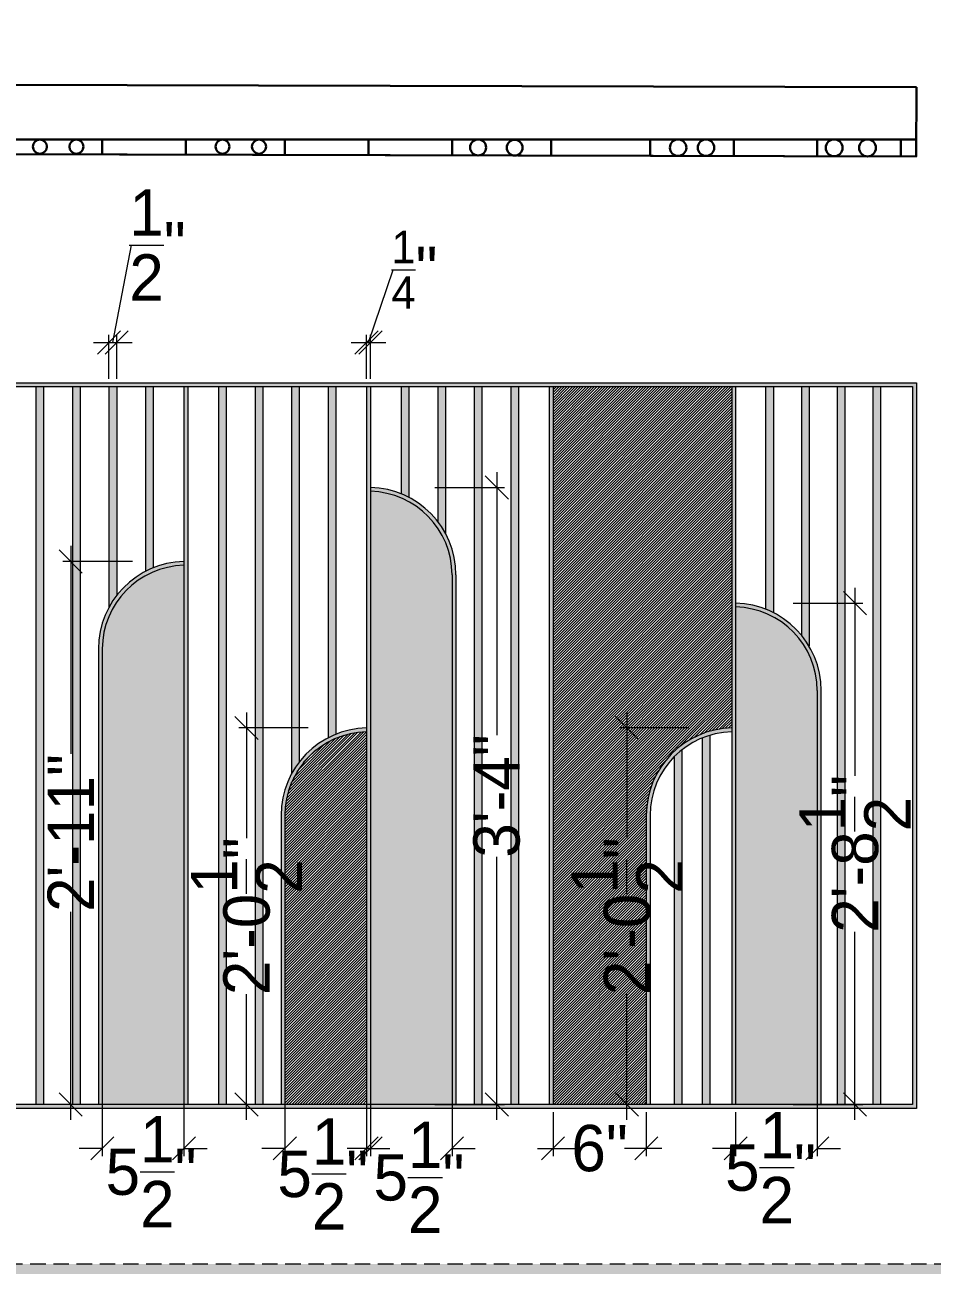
# Model space of a CAD drawing. Header units: millimetres. Extents: x 35877 to 3066687, y -650199 to -40525.
# Drawn here: x 147581.9 to 147640.7, y -179548.9 to -179468.6 of the extents above; entities that cross this region are included whole.
import ezdxf

# ---------------------------------------------------------------- set-up
doc = ezdxf.new("R2010")
doc.units = ezdxf.units.MM
doc.header["$MEASUREMENT"] = 0
doc.header["$PDMODE"] = 35
doc.linetypes.add('DASHED', pattern=[0.75, 0.5, -0.25])
doc.linetypes.add('DASHEDX2', pattern=[1.5, 1, -0.5])
doc.layers.get('Defpoints').update_dxf_attribs({"color": 220})
doc.layers.add('AR HATCH-7', color=7, linetype='Continuous')
for name, color, linetype, lineweight in [('dim05', 1, 'Continuous', 13), ('Dimension', 10, 'DASHEDX2', 20), ('el', 7, 'Continuous', 20), ('FURNITURE', 32, 'Continuous', 9), ('furniture dimensions', 1, 'DASHED', 0), ('interior hatch', 253, 'Continuous', 5), ('wall', 7, 'Continuous', 30)]:
    doc.layers.add(name, color=color, linetype=linetype, lineweight=lineweight)
doc.styles.add('century g', font='GOTHIC.TTF')
doc.dimstyles.new('Archana', dxfattribs={"dimtxt": 2, "dimasz": 0.75, "dimexe": 0.5, "dimexo": 0.5, "dimgap": 0, "dimtad": 0, "dimzin": 0, "dimdsep": 46, "dimlunit": 4, "dimtxsty": 'century g', "dimblk": 'OBLIQUE', "dimcen": 0, "dimdle": 1, "dimclrd": 256, "dimclre": 256, "dimclrt": 256, "dimadec": 0, "dimazin": 0, "dimtfac": 1, "dimtofl": 0, "dimtmove": 1, "dimatfit": 3, "dimfxl": 1, "dimfxlon": 1, "dimtolj": 1, "dimtzin": 0, "dimlwd": -1, "dimlwe": -1, "dimarcsym": 0})

# ---------------------------------------------------------------- blocks, each defined once
blk = doc.blocks.new('_Oblique')
at = {"layer": 'wall', "color": 0, "lineweight": -2}
blk.add_line((-0.5, -0.5), (0.5, 0.5), dxfattribs=at)
blk = doc.blocks.new('*D609')
at = {"layer": 'Defpoints', "color": 0, "linetype": 'Continuous', "lineweight": 0, "transparency": 16777216}
for p in [(147586.949, -179537.23), (147592.233, -179537.23), (147592.233, -179541.322)]:
    blk.add_point(p, dxfattribs=at)
at = {"layer": 'furniture dimensions', "color": 5, "linetype": 'ByBlock', "transparency": 16777216}
blk.add_line((147586.949, -179537.73), (147586.949, -179541.822), dxfattribs=at)
at = {"layer": 'furniture dimensions', "color": 5, "linetype": 'Continuous', "transparency": 16777216}
for p, q in [((147592.233, -179537.73), (147592.233, -179541.822)), ((147586.949, -179541.322), (147585.449, -179541.322)), ((147592.233, -179541.322), (147593.733, -179541.322))]:
    blk.add_line(p, q, dxfattribs=at)
at = {"layer": 'furniture dimensions', "color": 5, "linetype": 'Continuous', "transparency": 16777216, "xscale": 1.5, "yscale": 1.5, "zscale": 1.5}
blk.add_blockref('_Oblique', (147586.949, -179541.322), dxfattribs=at)
at = {"layer": 'furniture dimensions', "color": 5, "linetype": 'Continuous', "transparency": 16777216, "xscale": 1.5, "yscale": 1.5, "zscale": 1.5, "rotation": 180}
blk.add_blockref('_Oblique', (147592.233, -179541.322), dxfattribs=at)
at = {"layer": 'furniture dimensions', "linetype": 'Continuous', "lineweight": 0, "transparency": 16777216, "insert": (147590.106, -179542.83), "char_height": 3, "attachment_point": 5, "style": 'century g'}
blk.add_mtext('\\A1;5{\\H1x;\\S1/2;}"', dxfattribs=at)
blk = doc.blocks.new('*D610')
at = {"layer": 'Defpoints', "color": 0, "linetype": 'Continuous', "lineweight": 0, "transparency": 16777216}
for p in [(147598.767, -179537.23), (147604.051, -179537.23), (147604.051, -179541.322)]:
    blk.add_point(p, dxfattribs=at)
at = {"layer": 'furniture dimensions', "color": 5, "linetype": 'ByBlock', "transparency": 16777216}
blk.add_line((147598.767, -179537.73), (147598.767, -179541.822), dxfattribs=at)
at = {"layer": 'furniture dimensions', "color": 5, "linetype": 'Continuous', "transparency": 16777216}
for p, q in [((147604.051, -179537.73), (147604.051, -179541.822)), ((147598.767, -179541.322), (147597.267, -179541.322)), ((147604.051, -179541.322), (147605.551, -179541.322))]:
    blk.add_line(p, q, dxfattribs=at)
at = {"layer": 'furniture dimensions', "color": 5, "linetype": 'Continuous', "transparency": 16777216, "xscale": 1.5, "yscale": 1.5, "zscale": 1.5}
blk.add_blockref('_Oblique', (147598.767, -179541.322), dxfattribs=at)
at = {"layer": 'furniture dimensions', "color": 5, "linetype": 'Continuous', "transparency": 16777216, "xscale": 1.5, "yscale": 1.5, "zscale": 1.5, "rotation": 180}
blk.add_blockref('_Oblique', (147604.051, -179541.322), dxfattribs=at)
at = {"layer": 'furniture dimensions', "linetype": 'Continuous', "lineweight": 0, "transparency": 16777216, "insert": (147601.221, -179542.973), "char_height": 3, "attachment_point": 5, "style": 'century g'}
blk.add_mtext('\\A1;5{\\H1x;\\S1/2;}"', dxfattribs=at)
blk = doc.blocks.new('*D603')
at = {"layer": 'Defpoints', "color": 0, "linetype": 'Continuous', "lineweight": 0, "transparency": 16777216}
for p in [(147604.301, -179537.23), (147609.585, -179537.23), (147609.585, -179541.322)]:
    blk.add_point(p, dxfattribs=at)
at = {"layer": 'furniture dimensions', "color": 5, "linetype": 'ByBlock', "transparency": 16777216}
blk.add_line((147604.301, -179537.73), (147604.301, -179541.822), dxfattribs=at)
at = {"layer": 'furniture dimensions', "color": 5, "linetype": 'Continuous', "transparency": 16777216}
for p, q in [((147609.585, -179537.73), (147609.585, -179541.822)), ((147604.301, -179541.322), (147602.801, -179541.322)), ((147609.585, -179541.322), (147611.085, -179541.322))]:
    blk.add_line(p, q, dxfattribs=at)
at = {"layer": 'furniture dimensions', "color": 5, "linetype": 'Continuous', "transparency": 16777216, "xscale": 1.5, "yscale": 1.5, "zscale": 1.5}
blk.add_blockref('_Oblique', (147604.301, -179541.322), dxfattribs=at)
at = {"layer": 'furniture dimensions', "color": 5, "linetype": 'Continuous', "transparency": 16777216, "xscale": 1.5, "yscale": 1.5, "zscale": 1.5, "rotation": 180}
blk.add_blockref('_Oblique', (147609.585, -179541.322), dxfattribs=at)
at = {"layer": 'furniture dimensions', "linetype": 'Continuous', "lineweight": 0, "transparency": 16777216, "insert": (147607.443, -179543.196), "char_height": 3, "attachment_point": 5, "style": 'century g'}
blk.add_mtext('\\A1;5{\\H1x;\\S1/2;}"', dxfattribs=at)
blk = doc.blocks.new('*D604')
at = {"layer": 'Defpoints', "color": 0, "linetype": 'Continuous', "lineweight": 0, "transparency": 16777216}
for p in [(147616.119, -179538.48), (147622.153, -179538.48), (147622.153, -179541.322)]:
    blk.add_point(p, dxfattribs=at)
at = {"layer": 'furniture dimensions', "color": 5, "linetype": 'ByBlock', "transparency": 16777216}
blk.add_line((147616.119, -179538.98), (147616.119, -179541.822), dxfattribs=at)
at = {"layer": 'furniture dimensions', "color": 5, "linetype": 'Continuous', "transparency": 16777216}
for p, q in [((147622.153, -179538.98), (147622.153, -179541.822)), ((147615.119, -179541.322), (147617.523, -179541.322)), ((147623.153, -179541.322), (147620.749, -179541.322))]:
    blk.add_line(p, q, dxfattribs=at)
at = {"layer": 'furniture dimensions', "color": 5, "linetype": 'Continuous', "transparency": 16777216, "xscale": 1.5, "yscale": 1.5, "zscale": 1.5, "rotation": 180}
blk.add_blockref('_Oblique', (147616.119, -179541.322), dxfattribs=at)
at = {"layer": 'furniture dimensions', "color": 5, "linetype": 'Continuous', "transparency": 16777216, "xscale": 1.5, "yscale": 1.5, "zscale": 1.5}
blk.add_blockref('_Oblique', (147622.153, -179541.322), dxfattribs=at)
at = {"layer": 'furniture dimensions', "linetype": 'Continuous', "lineweight": 0, "transparency": 16777216, "insert": (147619.136, -179541.322), "char_height": 3, "attachment_point": 5, "style": 'century g'}
blk.add_mtext('\\A1;6"', dxfattribs=at)
blk = doc.blocks.new('*D605')
at = {"layer": 'Defpoints', "color": 0, "linetype": 'Continuous', "lineweight": 0, "transparency": 16777216}
for p in [(147633.221, -179537.23), (147627.937, -179538.48), (147633.221, -179541.322)]:
    blk.add_point(p, dxfattribs=at)
at = {"layer": 'furniture dimensions', "color": 5, "linetype": 'Continuous', "transparency": 16777216}
for p, q in [((147633.221, -179537.73), (147633.221, -179541.822)), ((147627.937, -179541.322), (147626.437, -179541.322)), ((147633.221, -179541.322), (147634.721, -179541.322))]:
    blk.add_line(p, q, dxfattribs=at)
at = {"layer": 'furniture dimensions', "color": 5, "linetype": 'ByBlock', "transparency": 16777216}
blk.add_line((147627.937, -179538.98), (147627.937, -179541.822), dxfattribs=at)
at = {"layer": 'furniture dimensions', "color": 5, "linetype": 'Continuous', "transparency": 16777216, "xscale": 1.5, "yscale": 1.5, "zscale": 1.5}
blk.add_blockref('_Oblique', (147627.937, -179541.322), dxfattribs=at)
at = {"layer": 'furniture dimensions', "color": 5, "linetype": 'Continuous', "transparency": 16777216, "xscale": 1.5, "yscale": 1.5, "zscale": 1.5, "rotation": 180}
blk.add_blockref('_Oblique', (147633.221, -179541.322), dxfattribs=at)
at = {"layer": 'furniture dimensions', "linetype": 'Continuous', "lineweight": 0, "transparency": 16777216, "insert": (147630.196, -179542.565), "char_height": 3, "attachment_point": 5, "style": 'century g'}
blk.add_mtext('\\A1;5{\\H1x;\\S1/2;}"', dxfattribs=at)
blk = doc.blocks.new('*D614')
at = {"layer": 'Defpoints', "color": 0, "linetype": 'Continuous', "lineweight": 0, "transparency": 16777216}
for p in [(147592.233, -179503.328), (147584.905, -179538.48), (147586.699, -179538.48)]:
    blk.add_point(p, dxfattribs=at)
at = {"layer": 'furniture dimensions', "color": 5, "linetype": 'Continuous', "transparency": 16777216}
for p, q in [((147584.905, -179502.328), (147584.905, -179515.791)), ((147584.905, -179539.48), (147584.905, -179526.017)), ((147586.199, -179538.48), (147584.405, -179538.48))]:
    blk.add_line(p, q, dxfattribs=at)
at = {"layer": 'furniture dimensions', "color": 5, "linetype": 'ByBlock', "transparency": 16777216}
blk.add_line((147588.905, -179503.328), (147584.405, -179503.328), dxfattribs=at)
at = {"layer": 'furniture dimensions', "color": 5, "linetype": 'Continuous', "transparency": 16777216, "xscale": 1.5, "yscale": 1.5, "zscale": 1.5}
for p, rotation in [((147584.905, -179503.328), 90), ((147584.905, -179538.48), 270)]:
    blk.add_blockref('_Oblique', p, dxfattribs=dict(at, rotation=rotation))
at = {"layer": 'furniture dimensions', "linetype": 'Continuous', "lineweight": 0, "transparency": 16777216, "insert": (147584.905, -179520.904), "char_height": 3, "attachment_point": 5, "rotation": 90, "style": 'century g'}
blk.add_mtext('\\A1;2\'-11"', dxfattribs=at)
blk = doc.blocks.new('*D615')
at = {"layer": 'Defpoints', "color": 0, "linetype": 'Continuous', "lineweight": 0, "transparency": 16777216}
for p in [(147604.051, -179514.106), (147596.279, -179538.48), (147604.051, -179538.48)]:
    blk.add_point(p, dxfattribs=at)
at = {"layer": 'furniture dimensions', "color": 5, "linetype": 'Continuous', "transparency": 16777216}
for p, q in [((147596.279, -179513.106), (147596.279, -179521.251)), ((147596.279, -179539.48), (147596.279, -179531.334)), ((147600.279, -179538.48), (147595.779, -179538.48))]:
    blk.add_line(p, q, dxfattribs=at)
at = {"layer": 'furniture dimensions', "color": 5, "linetype": 'ByBlock', "transparency": 16777216}
blk.add_line((147600.279, -179514.106), (147595.779, -179514.106), dxfattribs=at)
at = {"layer": 'furniture dimensions', "color": 5, "linetype": 'Continuous', "transparency": 16777216, "xscale": 1.5, "yscale": 1.5, "zscale": 1.5}
for p, rotation in [((147596.279, -179514.106), 90), ((147596.279, -179538.48), 270)]:
    blk.add_blockref('_Oblique', p, dxfattribs=dict(at, rotation=rotation))
at = {"layer": 'furniture dimensions', "linetype": 'Continuous', "lineweight": 0, "transparency": 16777216, "insert": (147596.279, -179526.293), "char_height": 3, "attachment_point": 5, "rotation": 90, "style": 'century g'}
blk.add_mtext('\\A1;2\'-0{\\H1x;\\S1/2;}"', dxfattribs=at)
blk = doc.blocks.new('*D616')
at = {"layer": 'Defpoints', "color": 0, "linetype": 'Continuous', "lineweight": 0, "transparency": 16777216}
for p in [(147604.301, -179498.539), (147604.176, -179538.48), (147612.479, -179538.48)]:
    blk.add_point(p, dxfattribs=at)
at = {"layer": 'furniture dimensions', "color": 5, "linetype": 'Continuous', "transparency": 16777216}
for p, q in [((147612.479, -179497.539), (147612.479, -179514.565)), ((147612.479, -179539.48), (147612.479, -179522.454)), ((147608.479, -179538.48), (147612.979, -179538.48))]:
    blk.add_line(p, q, dxfattribs=at)
at = {"layer": 'furniture dimensions', "color": 5, "linetype": 'ByBlock', "transparency": 16777216}
blk.add_line((147608.479, -179498.539), (147612.979, -179498.539), dxfattribs=at)
at = {"layer": 'furniture dimensions', "color": 5, "linetype": 'Continuous', "transparency": 16777216, "xscale": 1.5, "yscale": 1.5, "zscale": 1.5}
for p, rotation in [((147612.479, -179498.539), 90), ((147612.479, -179538.48), 270)]:
    blk.add_blockref('_Oblique', p, dxfattribs=dict(at, rotation=rotation))
at = {"layer": 'furniture dimensions', "linetype": 'Continuous', "lineweight": 0, "transparency": 16777216, "insert": (147612.479, -179518.509), "char_height": 3, "attachment_point": 5, "rotation": 90, "style": 'century g'}
blk.add_mtext('\\A1;3\'-4"', dxfattribs=at)
blk = doc.blocks.new('*D617')
at = {"layer": 'Defpoints', "color": 0, "linetype": 'Continuous', "lineweight": 0, "transparency": 16777216}
for p in [(147627.687, -179514.106), (147620.903, -179538.48), (147624.695, -179538.48)]:
    blk.add_point(p, dxfattribs=at)
at = {"layer": 'furniture dimensions', "color": 5, "linetype": 'Continuous', "transparency": 16777216}
for p, q in [((147620.903, -179513.106), (147620.903, -179521.251)), ((147620.903, -179539.48), (147620.903, -179531.334)), ((147624.195, -179538.48), (147620.403, -179538.48))]:
    blk.add_line(p, q, dxfattribs=at)
at = {"layer": 'furniture dimensions', "color": 5, "linetype": 'ByBlock', "transparency": 16777216}
blk.add_line((147624.903, -179514.106), (147620.403, -179514.106), dxfattribs=at)
at = {"layer": 'furniture dimensions', "color": 5, "linetype": 'Continuous', "transparency": 16777216, "xscale": 1.5, "yscale": 1.5, "zscale": 1.5}
for p, rotation in [((147620.903, -179514.106), 90), ((147620.903, -179538.48), 270)]:
    blk.add_blockref('_Oblique', p, dxfattribs=dict(at, rotation=rotation))
at = {"layer": 'furniture dimensions', "linetype": 'Continuous', "lineweight": 0, "transparency": 16777216, "insert": (147620.903, -179526.293), "char_height": 3, "attachment_point": 5, "rotation": 90, "style": 'century g'}
blk.add_mtext('\\A1;2\'-0{\\H1x;\\S1/2;}"', dxfattribs=at)
blk = doc.blocks.new('*D618')
at = {"layer": 'Defpoints', "color": 0, "linetype": 'Continuous', "lineweight": 0, "transparency": 16777216}
for p in [(147627.943, -179506.026), (147627.812, -179538.48), (147635.66, -179538.48)]:
    blk.add_point(p, dxfattribs=at)
at = {"layer": 'furniture dimensions', "color": 5, "linetype": 'Continuous', "transparency": 16777216}
for p, q in [((147635.66, -179505.026), (147635.66, -179517.211)), ((147635.66, -179539.48), (147635.66, -179527.294)), ((147631.66, -179538.48), (147636.16, -179538.48))]:
    blk.add_line(p, q, dxfattribs=at)
at = {"layer": 'furniture dimensions', "color": 5, "linetype": 'ByBlock', "transparency": 16777216}
blk.add_line((147631.66, -179506.026), (147636.16, -179506.026), dxfattribs=at)
at = {"layer": 'furniture dimensions', "color": 5, "linetype": 'Continuous', "transparency": 16777216, "xscale": 1.5, "yscale": 1.5, "zscale": 1.5}
for p, rotation in [((147635.66, -179506.026), 90), ((147635.66, -179538.48), 270)]:
    blk.add_blockref('_Oblique', p, dxfattribs=dict(at, rotation=rotation))
at = {"layer": 'furniture dimensions', "linetype": 'Continuous', "lineweight": 0, "transparency": 16777216, "insert": (147635.66, -179522.253), "char_height": 3, "attachment_point": 5, "rotation": 90, "style": 'century g'}
blk.add_mtext('\\A1;2\'-8{\\H1x;\\S1/2;}"', dxfattribs=at)
blk = doc.blocks.new('*D620')
at = {"layer": 'Defpoints', "color": 0, "linetype": 'Continuous', "lineweight": 0, "transparency": 16777216}
for p in [(147587.881, -179489.155), (147587.381, -179492.007), (147587.881, -179492.007)]:
    blk.add_point(p, dxfattribs=at)
at = {"layer": 'furniture dimensions', "color": 5, "linetype": 'Continuous', "transparency": 16777216}
for p, q in [((147587.631, -179489.155), (147588.842, -179482.846)), ((147586.381, -179489.155), (147588.881, -179489.155)), ((147587.881, -179491.507), (147587.881, -179488.655))]:
    blk.add_line(p, q, dxfattribs=at)
at = {"layer": 'furniture dimensions', "color": 5, "linetype": 'ByBlock', "transparency": 16777216}
blk.add_line((147587.381, -179491.507), (147587.381, -179488.655), dxfattribs=at)
at = {"layer": 'furniture dimensions', "color": 5, "linetype": 'Continuous', "transparency": 16777216, "xscale": 1.5, "yscale": 1.5, "zscale": 1.5, "rotation": 180}
blk.add_blockref('_Oblique', (147587.381, -179489.155), dxfattribs=at)
at = {"layer": 'furniture dimensions', "color": 5, "linetype": 'Continuous', "transparency": 16777216, "xscale": 1.5, "yscale": 1.5, "zscale": 1.5}
blk.add_blockref('_Oblique', (147587.881, -179489.155), dxfattribs=at)
at = {"layer": 'furniture dimensions', "linetype": 'Continuous', "lineweight": 0, "transparency": 16777216, "insert": (147590.525, -179482.846), "char_height": 3, "attachment_point": 5, "style": 'century g'}
blk.add_mtext('\\A1;{\\H1x;\\S1/2;}"', dxfattribs=at)
blk = doc.blocks.new('*D621')
at = {"layer": 'Defpoints', "color": 0, "linetype": 'Continuous', "lineweight": 0, "transparency": 16777216}
for p in [(147604.301, -179489.155), (147604.051, -179492.007), (147604.301, -179492.007)]:
    blk.add_point(p, dxfattribs=at)
at = {"layer": 'furniture dimensions', "color": 5, "linetype": 'Continuous', "transparency": 16777216}
for p, q in [((147604.176, -179489.155), (147605.773, -179484.446)), ((147603.051, -179489.155), (147605.301, -179489.155)), ((147604.301, -179491.507), (147604.301, -179488.655))]:
    blk.add_line(p, q, dxfattribs=at)
at = {"layer": 'furniture dimensions', "color": 5, "linetype": 'ByBlock', "transparency": 16777216}
blk.add_line((147604.051, -179491.507), (147604.051, -179488.655), dxfattribs=at)
at = {"layer": 'furniture dimensions', "color": 5, "linetype": 'Continuous', "transparency": 16777216, "xscale": 1.5, "yscale": 1.5, "zscale": 1.5, "rotation": 180}
blk.add_blockref('_Oblique', (147604.051, -179489.155), dxfattribs=at)
at = {"layer": 'furniture dimensions', "color": 5, "linetype": 'Continuous', "transparency": 16777216, "xscale": 1.5, "yscale": 1.5, "zscale": 1.5}
blk.add_blockref('_Oblique', (147604.301, -179489.155), dxfattribs=at)
at = {"layer": 'furniture dimensions', "linetype": 'Continuous', "lineweight": 0, "transparency": 16777216, "insert": (147607.151, -179484.446), "char_height": 3, "attachment_point": 5, "style": 'century g'}
blk.add_mtext('\\A1;{\\H0.7x;\\S1/4;}"', dxfattribs=at)

msp = doc.modelspace()

# ---------------------------------------------------------------- hatches: boundary and pattern name
at = {"layer": 'AR HATCH-7', "lineweight": 0, "true_color": 0xd6a100, "transparency": 33554613}
h = msp.add_hatch(color=42, dxfattribs=at)
h.dxf.hatch_style = 1
h.paths.add_polyline_path([(147639.6302, -179491.7566), (147545.0863, -179491.7566), (147545.0863, -179538.7296), (147639.6302, -179538.7296)])
h.paths.add_polyline_path([(147639.3802, -179492.0066), (147639.3802, -179538.4796), (147545.3363, -179538.4796), (147545.3363, -179492.0066)], flags=16)
h.paths.add_polyline_path([(147547.8999, -179492.0066), (147547.3999, -179492.0066), (147547.3999, -179538.4796), (147547.8999, -179538.4796)], flags=0)
h.paths.add_polyline_path([(147550.2135, -179492.0066), (147549.7135, -179492.0066), (147549.7135, -179538.4796), (147550.2135, -179538.4796)], flags=0)
h = msp.add_hatch(color=42, dxfattribs=at)
h.dxf.hatch_style = 1
h.paths.add_polyline_path([(147564.2451, -179492.0066), (147563.7451, -179492.0066), (147563.7451, -179517.0705, -0.0405574), (147564.2451, -179516.3024)])
h.paths.add_polyline_path([(147566.6087, -179492.0066), (147566.1087, -179492.0066), (147566.1087, -179514.7441, -0.0243313), (147566.6087, -179514.5139)])
h.paths.add_polyline_path([(147568.8473, -179492.0066), (147568.5973, -179492.0066), (147568.5973, -179538.4796), (147568.8473, -179538.4796)])
h.paths.add_polyline_path([(147568.8473, -179506.0254), (147568.8473, -179506.2754, -0.4074604), (147574.1313, -179511.683), (147574.1313, -179538.4796), (147574.3813, -179538.4796), (147574.3813, -179511.683, 0.4077581)])
h.paths.add_polyline_path([(147570.7753, -179506.6787, 0.0245299), (147570.2753, -179506.5017), (147570.2753, -179538.4796), (147570.7753, -179538.4796)], flags=17)
h.paths.add_polyline_path([(147572.5783, -179507.8898, 0.031083), (147572.0783, -179507.441), (147572.0783, -179538.4796), (147572.5783, -179538.4796)], flags=17)
h.paths.add_polyline_path([(147580.6653, -179492.0066), (147580.4153, -179492.0066), (147580.4153, -179538.4796), (147580.6653, -179538.4796)])
h.paths.add_polyline_path([(147583.1539, -179492.0066), (147582.6539, -179492.0066), (147582.6539, -179538.4796), (147583.1539, -179538.4796)])
h.paths.add_polyline_path([(147585.5175, -179492.0066), (147585.0175, -179492.0066), (147585.0175, -179538.4796), (147585.5175, -179538.4796)])
h.paths.add_polyline_path([(147587.8811, -179492.0066), (147587.3811, -179492.0066), (147587.3811, -179506.2931, -0.0405574), (147587.8811, -179505.525)])
h.paths.add_polyline_path([(147590.2447, -179492.0066), (147589.7447, -179492.0066), (147589.7447, -179503.9667, -0.0243313), (147590.2447, -179503.7366)])
h.paths.add_polyline_path([(147592.2333, -179503.5785), (147592.2333, -179503.3284, 0.4077581), (147586.6993, -179508.986), (147586.6993, -179538.4796), (147586.9493, -179538.4796), (147586.9493, -179508.986, -0.4074604)])
h.paths.add_polyline_path([(147592.4833, -179492.0066), (147592.2333, -179492.0066), (147592.2333, -179538.4796), (147592.4833, -179538.4796)])
h.paths.add_polyline_path([(147594.9719, -179492.0066), (147594.4719, -179492.0066), (147594.4719, -179538.4796), (147594.9719, -179538.4796)])
h.paths.add_polyline_path([(147597.3355, -179492.0066), (147596.8355, -179492.0066), (147596.8355, -179538.4796), (147597.3355, -179538.4796)])
h.paths.add_polyline_path([(147599.6991, -179492.0066), (147599.1991, -179492.0066), (147599.1991, -179517.0705, -0.0405574), (147599.6991, -179516.3024)])
h.paths.add_polyline_path([(147602.0627, -179492.0066), (147601.5627, -179492.0066), (147601.5627, -179514.7441, -0.0243313), (147602.0627, -179514.5139)])
h.paths.add_polyline_path([(147604.3013, -179492.0066), (147604.0513, -179492.0066), (147604.0513, -179538.4796), (147604.3013, -179538.4796)])
h = msp.add_hatch(color=42, dxfattribs=at)
h.dxf.hatch_style = 1
h.paths.add_polyline_path([(147604.0513, -179514.3559), (147604.0513, -179514.1058, 0.4077581), (147598.5173, -179519.7634), (147598.5173, -179538.4796), (147598.7673, -179538.4796), (147598.7673, -179519.7634, -0.4074604)])
h.paths.add_polyline_path([(147627.6872, -179514.3559), (147627.6872, -179514.1058, 0.4077581), (147622.1532, -179519.7634), (147622.1532, -179538.4796), (147622.4032, -179538.4796), (147622.4032, -179519.7634, -0.4074604)])
h.paths.add_polyline_path([(147626.2592, -179514.5822, 0.0245299), (147625.7592, -179514.7592), (147625.7592, -179538.4796), (147626.2592, -179538.4796)], flags=17)
h.paths.add_polyline_path([(147624.4562, -179515.5214, 0.031083), (147623.9562, -179515.9702), (147623.9562, -179538.4796), (147624.4562, -179538.4796)], flags=17)
h.paths.add_polyline_path([(147627.9372, -179506.0254), (147627.9372, -179506.2754, -0.4074604), (147633.2212, -179511.683), (147633.2212, -179538.4796), (147633.4712, -179538.4796), (147633.4712, -179511.683, 0.4077581)])
h.paths.add_polyline_path([(147630.3758, -179492.0066), (147629.8758, -179492.0066), (147629.8758, -179506.4137, -0.0242239), (147630.3758, -179506.638)])
h = msp.add_hatch(color=42, dxfattribs=at)
h.dxf.hatch_style = 1
h.paths.add_polyline_path([(147604.3013, -179498.5389), (147604.3013, -179498.789, -0.4074604), (147609.5852, -179504.1966), (147609.5852, -179538.4796), (147609.8352, -179538.4796), (147609.8352, -179504.1966, 0.4077581)])
h.paths.add_polyline_path([(147606.7898, -179492.0066), (147606.2898, -179492.0066), (147606.2898, -179498.9471, -0.0243313), (147606.7898, -179499.1773)])
h.paths.add_polyline_path([(147609.1534, -179492.0066), (147608.6534, -179492.0066), (147608.6534, -179500.7355, -0.0405574), (147609.1534, -179501.5036)])
h.paths.add_polyline_path([(147611.517, -179492.0066), (147611.017, -179492.0066), (147611.017, -179538.4796), (147611.517, -179538.4796)])
h.paths.add_polyline_path([(147613.8806, -179492.0066), (147613.3806, -179492.0066), (147613.3806, -179538.4796), (147613.8806, -179538.4796)])
h.paths.add_polyline_path([(147616.1192, -179492.0066), (147615.8692, -179492.0066), (147615.8692, -179538.4796), (147616.1192, -179538.4796)])
h.paths.add_polyline_path([(147627.9372, -179492.0066), (147627.6872, -179492.0066), (147627.6872, -179538.4796), (147627.9372, -179538.4796)])
h = msp.add_hatch(color=42, dxfattribs=at)
h.dxf.hatch_style = 1
h.paths.add_polyline_path([(147632.6894, -179492.0066), (147632.1894, -179492.0066), (147632.1894, -179508.0963, -0.0386613), (147632.6894, -179508.8129)])
h.paths.add_polyline_path([(147635.003, -179492.0066), (147634.503, -179492.0066), (147634.503, -179538.4796), (147635.003, -179538.4796)])
h.paths.add_polyline_path([(147637.3166, -179492.0066), (147636.8166, -179492.0066), (147636.8166, -179538.4796), (147637.3166, -179538.4796)])
at = {"layer": 'dim05', "lineweight": 0, "true_color": 0xadddf7, "transparency": 33554526}
h = msp.add_hatch(dxfattribs=at)
h.set_pattern_fill('ANSI31', color=141)
h.set_pattern_definition([(45, (159.95672, -547.00833), (-0.08838834765, 0.08838834765), [])])
edge = h.paths.add_edge_path()
edge.add_line((147627.6872, -179492.0066), (147616.1192, -179492.0066))
edge.add_line((147616.1192, -179492.0066), (147616.1192, -179538.4796))
edge.add_line((147616.1192, -179538.4796), (147622.1532, -179538.4796))
edge.add_line((147622.1532, -179538.4796), (147622.1532, -179519.7634))
edge.add_arc((147627.8147, -179519.7644), 5.6614, 91.289938, 179.989733, ccw=False)
edge.add_line((147627.6872, -179514.1044), (147627.6872, -179492.0066))
edge = h.paths.add_edge_path()
edge.add_arc((147604.1138, -179519.7009), 5.3469, 90.669752, 180.669752)
edge.add_line((147598.7673, -179519.7634), (147598.7673, -179538.4796))
edge.add_line((147598.7673, -179538.4796), (147604.0513, -179538.4796))
edge.add_line((147604.0513, -179538.4796), (147604.0513, -179514.3544))
edge = h.paths.add_edge_path()
edge.add_line((147580.4153, -179492.0066), (147568.8473, -179492.0066))
edge.add_line((147568.8473, -179492.0066), (147568.8473, -179506.024))
edge.add_arc((147568.7198, -179511.684), 5.6614, 0.010267, 88.710062, ccw=False)
edge.add_line((147574.3813, -179511.683), (147574.3813, -179538.4796))
edge.add_line((147574.3813, -179538.4796), (147580.4153, -179538.4796))
edge.add_line((147580.4153, -179538.4796), (147580.4153, -179492.0066))
edge = h.paths.add_edge_path()
edge.add_arc((147568.6598, -179519.7009), 5.3469, 90.669752, 180.669752)
edge.add_line((147563.3133, -179519.7634), (147563.3133, -179538.4796))
edge.add_line((147563.3133, -179538.4796), (147568.5973, -179538.4796))
edge.add_line((147568.5973, -179538.4796), (147568.5973, -179514.3544))
at = {"layer": 'Dimension', "true_color": 0xd39e00, "transparency": 33554687}
h = msp.add_hatch(color=42, dxfattribs=at)
h.paths.add_polyline_path([(147495.5534, -179384.0794), (147495.5534, -179550.472), (147731.9485, -179550.472), (147731.9485, -179384.0794)])
h.paths.add_polyline_path([(147497.2125, -179385.7384), (147730.2894, -179385.7384), (147730.2894, -179548.813), (147497.2125, -179548.813)], flags=16)
at = {"layer": 'interior hatch', "lineweight": 0, "true_color": 0xd9b996, "transparency": 33554687}
h = msp.add_hatch(color=31, dxfattribs=at)
h.dxf.hatch_style = 1
h.paths.add_polyline_path([(147556.7793, -179503.5785, 0.4074604), (147551.4953, -179508.986), (147551.4953, -179538.4796), (147556.7793, -179538.4796)])
h.paths.add_polyline_path([(147592.2333, -179503.5785, 0.4074604), (147586.9493, -179508.986), (147586.9493, -179538.4796), (147592.2333, -179538.4796)])
h.paths.add_polyline_path([(147609.5852, -179504.1966, 0.4074604), (147604.3013, -179498.789), (147604.3013, -179538.4796), (147609.5852, -179538.4796)])
h = msp.add_hatch(color=31, dxfattribs=at)
h.dxf.hatch_style = 1
h.paths.add_polyline_path([(147633.2212, -179511.683, 0.4074604), (147627.9372, -179506.2754), (147627.9372, -179538.4796), (147633.2212, -179538.4796)])

# ---------------------------------------------------------------- linework, layer by layer
at = {"layer": 'Dimension', "color": 42, "true_color": 0xd39e00, "transparency": 33554687, "elevation": 0.3468}
msp.add_lwpolyline([(147497.2125, -179385.7384), (147730.2894, -179385.7384), (147730.2894, -179548.813), (147497.2125, -179548.813)], close=True, dxfattribs=at)
at = {"layer": 'el', "color": 251, "linetype": 'DASHEDX2', "true_color": 0x636466, "transparency": 33554687}
msp.add_line((147545.0863, -179491.7566), (147639.6302, -179491.7566), dxfattribs=at)
at = {"layer": 'FURNITURE', "lineweight": 30, "transparency": 33554687}
for p, q in [((147545.0863, -179472.3794), (147639.6302, -179472.6219)), ((147639.6302, -179472.6219), (147639.6186, -179477.1219)), ((147639.6186, -179477.1219), (147545.0967, -179476.8794))]:
    msp.add_line(p, q, dxfattribs=at)
at = {"layer": 'FURNITURE', "color": 18, "lineweight": 30, "true_color": 0x000000, "transparency": 33554687}
for p, q in [((147586.9493, -179476.0119), (147586.9493, -179476.9833)), ((147592.3576, -179476.012), (147592.3576, -179477.0007)), ((147598.7673, -179476.0121), (147598.7673, -179477.0171)), ((147604.1763, -179476.0122), (147604.1763, -179477.031)), ((147609.5852, -179476.0123), (147609.5852, -179477.0449)), ((147615.9942, -179476.0125), (147615.9942, -179477.0613)), ((147622.4032, -179476.0126), (147622.4032, -179477.0714)), ((147627.8122, -179476.0127), (147627.8122, -179477.0916)), ((147633.2212, -179476.0128), (147633.2212, -179477.1055))]:
    msp.add_line(p, q, dxfattribs=at)
at = {"layer": 'FURNITURE', "lineweight": 0, "transparency": 33554687}
for p, q in [((147582.6539, -179492.0066), (147582.6539, -179538.4796)), ((147583.1539, -179492.0066), (147583.1539, -179538.4796)), ((147585.0175, -179492.0066), (147585.0175, -179538.4796)), ((147585.5175, -179492.0066), (147585.5175, -179538.4796)), ((147587.3811, -179492.0066), (147587.3811, -179506.2931)), ((147587.8811, -179492.0066), (147587.8811, -179505.525)), ((147589.7447, -179492.0066), (147589.7447, -179503.9667)), ((147590.2447, -179492.0066), (147590.2447, -179503.7366)), ((147592.2333, -179492.0066), (147592.2333, -179538.4796)), ((147592.4833, -179492.0066), (147592.4833, -179538.4796)), ((147594.4719, -179492.0066), (147594.4719, -179538.4796)), ((147594.9719, -179492.0066), (147594.9719, -179538.4796)), ((147596.8355, -179492.0066), (147596.8355, -179538.4796)), ((147597.3355, -179492.0066), (147597.3355, -179538.4796)), ((147599.1991, -179492.0066), (147599.1991, -179517.0705)), ((147599.6991, -179492.0066), (147599.6991, -179516.3024)), ((147601.5627, -179492.0066), (147601.5627, -179514.7441)), ((147602.0627, -179492.0066), (147602.0627, -179514.5139)), ((147604.0513, -179492.0066), (147604.0513, -179538.4796)), ((147604.3013, -179492.0066), (147604.3013, -179538.4796)), ((147606.2898, -179492.0066), (147606.2898, -179498.9471)), ((147606.7898, -179492.0066), (147606.7898, -179499.1773)), ((147608.6534, -179492.0066), (147608.6534, -179500.7355)), ((147609.1534, -179492.0066), (147609.1534, -179501.5036)), ((147611.017, -179492.0066), (147611.017, -179538.4796)), ((147611.517, -179492.0066), (147611.517, -179538.4796)), ((147613.3806, -179492.0066), (147613.3806, -179538.4796)), ((147613.8806, -179492.0066), (147613.8806, -179538.4796)), ((147615.8692, -179492.0066), (147615.8692, -179538.4796)), ((147616.1192, -179492.0066), (147616.1192, -179538.4796)), ((147627.6872, -179492.0066), (147627.6872, -179538.4796)), ((147627.9372, -179492.0066), (147627.9372, -179538.4796)), ((147629.8758, -179492.0066), (147629.8758, -179506.4137)), ((147630.3758, -179492.0066), (147630.3758, -179506.638)), ((147632.1894, -179492.0066), (147632.1894, -179508.1286)), ((147632.6894, -179492.0066), (147632.6894, -179508.8009)), ((147634.503, -179492.0066), (147634.503, -179538.4796)), ((147635.003, -179492.0066), (147635.003, -179538.4796)), ((147636.8166, -179492.0066), (147636.8166, -179538.4796)), ((147637.3166, -179492.0066), (147637.3166, -179538.4796)), ((147609.5852, -179504.1966), (147609.5852, -179538.4796)), ((147609.8352, -179504.1966), (147609.8352, -179538.4796)), ((147586.6993, -179508.986), (147586.6993, -179538.4796)), ((147586.9493, -179508.986), (147586.9493, -179538.4796)), ((147633.2212, -179511.683), (147633.2212, -179538.4796)), ((147625.7592, -179514.7592), (147625.7592, -179538.4796)), ((147626.2592, -179514.5822), (147626.2592, -179538.4796)), ((147624.4562, -179515.5214), (147624.4562, -179538.4796)), ((147623.9562, -179515.9702), (147623.9562, -179538.4796)), ((147598.5173, -179519.7634), (147598.5173, -179538.4796)), ((147598.7673, -179519.7634), (147598.7673, -179538.4796)), ((147622.1532, -179519.7634), (147622.1532, -179538.4796)), ((147622.4032, -179519.7634), (147622.4032, -179538.4796))]:
    msp.add_line(p, q, dxfattribs=at)
at = {"layer": 'FURNITURE', "color": 18, "lineweight": 30, "true_color": 0x000000, "transparency": 33554687}
msp.add_lwpolyline([(147545.0986, -179476.0111), (147639.6222, -179476.0129), (147639.6222, -179477.1141), (147545.0986, -179476.8794)], close=True, dxfattribs=at)
at = {"layer": 'FURNITURE', "color": 18, "lineweight": 0, "true_color": 0x000000, "transparency": 33554687}
for points in [[(147545.0863, -179491.7566), (147639.6302, -179491.7566), (147639.6302, -179538.7296), (147545.0863, -179538.7296)], [(147545.3363, -179492.0066), (147639.3802, -179492.0066), (147639.3802, -179538.4796), (147545.3363, -179538.4796)]]:
    msp.add_lwpolyline(points, close=True, dxfattribs=at)
at = {"layer": 'FURNITURE', "lineweight": 0, "transparency": 33554687}
msp.add_lwpolyline([(147633.4712, -179538.4796), (147633.4712, -179511.683, 0.4077581), (147627.9372, -179506.0254, 0.4077581)], format="xyb", dxfattribs=at)
for centre, radius, start, end in [((147604.1763, -179504.1966), 5.659, 0, 88.734306), ((147604.1763, -179504.1966), 5.409, 0, 88.675796), ((147592.3583, -179508.986), 5.659, 91.265694, 180), ((147592.3583, -179508.986), 5.409, 91.324204, 180), ((147627.8122, -179511.683), 5.409, 0, 88.675796), ((147604.1763, -179519.7634), 5.659, 91.265694, 180), ((147627.8122, -179519.7634), 5.659, 91.265694, 180), ((147604.1763, -179519.7634), 5.409, 91.324204, 180), ((147627.8122, -179519.7634), 5.409, 91.324204, 180)]:
    msp.add_arc(centre, radius, start, end, dxfattribs=at)
at = {"layer": 'furniture dimensions', "color": 42, "linetype": 'ByBlock', "lineweight": 30, "true_color": 0xd39e00, "transparency": 33554687}
msp.add_line((147638.6302, -179476.0129), (147638.6302, -179477.1117), dxfattribs=at)
for centre, radius in [((147582.9101, -179476.4783), 0.4552), ((147585.2737, -179476.4783), 0.4552), ((147594.7281, -179476.478), 0.4552), ((147597.0917, -179476.478), 0.4552), ((147611.2719, -179476.5281), 0.5157), ((147613.6361, -179476.5463), 0.509), ((147624.2117, -179476.5465), 0.5338), ((147626.0147, -179476.5465), 0.5338), ((147634.3085, -179476.5569), 0.5441), ((147636.4721, -179476.5596), 0.5467)]:
    msp.add_circle(centre, radius, dxfattribs=at)

# ---------------------------------------------------------------- dimensions: what is measured, and where the dimension line sits
at = {"layer": 'furniture dimensions', "color": 5, "linetype": 'Continuous', "lineweight": 0, "transparency": 33554687}
for base, p1, p2, picture, middle in [((147587.8811, -179489.1551), (147587.3811, -179492.0066), (147587.8811, -179492.0066), '*D620', (147588.8424, -179482.8462)), ((147592.2333, -179541.322), (147586.9493, -179537.2296), (147592.2333, -179537.2296), '*D609', (147590.1062, -179542.8303)), ((147604.0513, -179541.322), (147598.7673, -179537.2296), (147604.0513, -179537.2296), '*D610', (147601.2206, -179542.9729)), ((147609.5852, -179541.322), (147604.3013, -179537.2296), (147609.5852, -179537.2296), '*D603', (147607.4429, -179543.1958)), ((147633.2212, -179541.322), (147627.9372, -179538.4796), (147633.2212, -179537.2296), '*D605', (147630.1962, -179542.5647))]:
    dim = msp.add_linear_dim(base=base, p1=p1, p2=p2, dimstyle='Archana', override={"dimtxt": 3, "dimasz": 1.5, "dimdec": 1, "dimclrd": 5, "dimclre": 5, "dimfxl": 4}, dxfattribs=at)
    dim.commit()
    dim.dimension.update_dxf_attribs({"geometry": picture, "text_midpoint": middle, "dimtype": 160})
dim = msp.add_linear_dim(base=(147604.3013, -179489.1551), p1=(147604.0513, -179492.0066), p2=(147604.3013, -179492.0066), text='{\\H0.7x;\\S1/4;}"', dimstyle='Archana', override={"dimtxt": 3, "dimasz": 1.5, "dimdec": 1, "dimclrd": 5, "dimclre": 5, "dimfxl": 4}, dxfattribs=at)
dim.commit()
dim.dimension.update_dxf_attribs({"geometry": '*D621', "text_midpoint": (147605.7732, -179484.4463), "dimtype": 160})
for base, p1, p2, override, picture, middle in [((147612.4794, -179538.4796), (147604.3013, -179498.5389), (147604.1763, -179538.4796), {"dimtxt": 3, "dimasz": 1.5, "dimdec": 0, "dimclrd": 5, "dimclre": 5, "dimfxl": 4}, '*D616', (147612.4794, -179518.5093)), ((147584.9046, -179538.4796), (147592.2333, -179503.3284), (147586.6993, -179538.4796), {"dimtxt": 3, "dimasz": 1.5, "dimdec": 0, "dimclrd": 5, "dimclre": 5, "dimfxl": 4}, '*D614', (147584.9046, -179520.904)), ((147635.6599, -179538.4796), (147627.943, -179506.0255), (147627.8122, -179538.4796), {"dimtxt": 3, "dimasz": 1.5, "dimdec": 1, "dimclrd": 5, "dimclre": 5, "dimfxl": 4}, '*D618', (147635.6599, -179522.2526)), ((147596.279, -179538.4796), (147604.0513, -179514.1058), (147604.0513, -179538.4796), {"dimtxt": 3, "dimasz": 1.5, "dimdec": 1, "dimclrd": 5, "dimclre": 5, "dimfxl": 4}, '*D615', (147596.279, -179526.2927)), ((147620.9032, -179538.4796), (147627.6872, -179514.1058), (147624.6952, -179538.4796), {"dimtxt": 3, "dimasz": 1.5, "dimdec": 1, "dimclrd": 5, "dimclre": 5, "dimfxl": 4}, '*D617', (147620.9032, -179526.2927))]:
    dim = msp.add_linear_dim(base=base, p1=p1, p2=p2, angle=90, dimstyle='Archana', override=override, dxfattribs=at)
    dim.commit()
    dim.dimension.update_dxf_attribs({"geometry": picture, "text_midpoint": middle})
dim = msp.add_linear_dim(base=(147622.1532, -179541.322), p1=(147616.1192, -179538.4796), p2=(147622.1532, -179538.4796), dimstyle='Archana', override={"dimtxt": 3, "dimasz": 1.5, "dimdec": 1, "dimclrd": 5, "dimclre": 5, "dimfxl": 4}, dxfattribs=at)
dim.commit()
dim.dimension.update_dxf_attribs({"geometry": '*D604', "text_midpoint": (147619.1362, -179541.322)})

doc.saveas('drawing.dxf')
